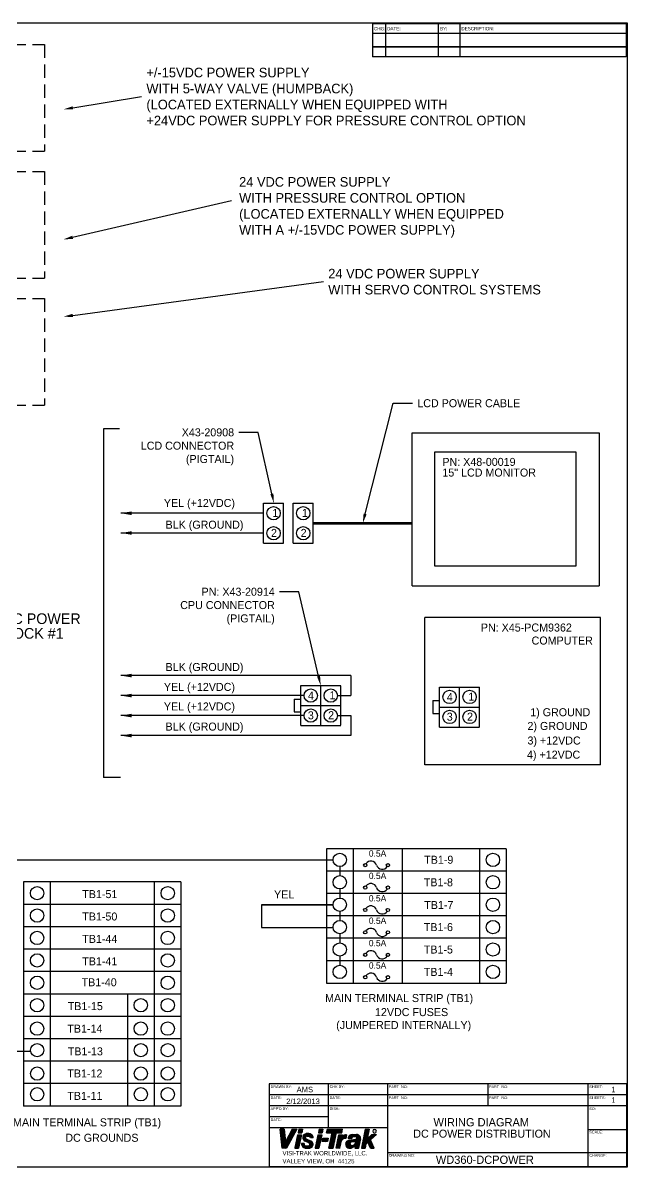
# Model space of a CAD drawing. Extents: x -174 to 331, y -238 to 77.
# Drawn here: x 7.97 to 19.29, y -237.71 to -216.26 of the extents above; entities that cross this region are included whole.
import ezdxf
from ezdxf import colors
from ezdxf.entities.mleader import LeaderData, LeaderLine
from ezdxf.enums import TextEntityAlignment as Align
from ezdxf.math import Vec2, Vec3

# ---------------------------------------------------------------- set-up
doc = ezdxf.new("R2010")
doc.units = 0
doc.header["$MEASUREMENT"] = 0
doc.linetypes.add('HIDDEN', pattern=[0.375, 0.25, -0.125])
doc.layers.get('0').update_dxf_attribs({"linetype": 'CONTINUOUS'})
doc.layers.add('1', color=3, linetype='CONTINUOUS')
doc.layers.add('TITLE', color=2, linetype='CONTINUOUS')

msp = doc.modelspace()

# ---------------------------------------------------------------- linework, layer by layer
at = {"color": 2}
for p, q in [((19.276, -216.277), (19.276, -216.709)), ((14.517, -216.709), (19.276, -216.709)), ((19.276, -216.709), (19.276, -216.895))]:
    msp.add_line(p, q, dxfattribs=at)
at = {"linetype": 'HIDDEN'}
for p, q in [((-2.726, -216.664), (8.374, -216.664)), ((8.374, -216.664), (8.374, -218.664)), ((-2.726, -218.664), (8.374, -218.664)), ((-2.726, -219.045), (8.374, -219.045)), ((8.374, -219.045), (8.374, -221.045)), ((-2.726, -221.045), (8.374, -221.045)), ((-2.726, -221.427), (8.374, -221.427)), ((8.374, -221.427), (8.374, -223.427)), ((-2.726, -223.427), (8.374, -223.427))]:
    msp.add_line(p, q, dxfattribs=at)
for p, q in [((8.9, -220.281), (11.878, -219.594)), ((9.479, -223.869), (9.479, -230.406)), ((9.776, -223.869), (9.479, -223.869)), ((15.264, -223.945), (18.77, -223.945)), ((15.264, -226.815), (15.264, -223.945)), ((18.77, -223.945), (18.77, -226.815)), ((15.689, -224.3), (18.329, -224.3)), ((15.689, -226.447), (15.689, -224.3)), ((18.329, -224.3), (18.329, -226.447)), ((12.479, -226.016), (12.479, -225.266)), ((12.479, -225.266), (12.854, -225.266)), ((12.854, -226.016), (12.854, -225.266)), ((13.034, -226.016), (13.034, -225.266)), ((13.034, -225.266), (13.409, -225.266)), ((13.409, -226.016), (13.409, -225.266)), ((12.479, -225.453), (9.803, -225.453)), ((12.479, -225.824), (9.803, -225.824)), ((12.479, -226.016), (12.854, -226.016)), ((13.034, -226.016), (13.409, -226.016)), ((18.329, -226.447), (15.689, -226.447)), ((15.264, -226.815), (18.77, -226.815)), ((14.112, -228.497), (9.803, -228.497)), ((14.112, -228.497), (14.112, -228.872)), ((13.174, -229.434), (13.174, -228.684)), ((13.174, -228.684), (13.924, -228.684)), ((13.549, -229.434), (13.549, -228.684)), ((13.924, -229.429), (13.924, -228.689)), ((15.777, -229.461), (15.777, -228.711)), ((15.777, -228.711), (16.527, -228.711)), ((16.152, -229.461), (16.152, -228.711)), ((16.527, -229.456), (16.527, -228.716)), ((13.237, -228.872), (9.803, -228.872)), ((13.049, -228.939), (13.049, -229.179)), ((13.049, -228.939), (13.174, -228.939)), ((13.174, -229.179), (13.174, -228.939)), ((13.174, -229.059), (13.924, -229.059)), ((13.862, -228.872), (14.112, -228.872)), ((15.652, -228.966), (15.652, -229.206)), ((15.652, -228.966), (15.777, -228.966)), ((15.777, -229.206), (15.777, -228.966)), ((13.237, -229.247), (9.803, -229.247)), ((13.049, -229.179), (13.174, -229.179)), ((13.862, -229.247), (14.112, -229.247)), ((14.112, -229.247), (14.112, -229.622)), ((15.652, -229.206), (15.777, -229.206)), ((15.777, -229.086), (16.527, -229.086)), ((13.174, -229.434), (13.924, -229.434)), ((15.777, -229.461), (16.527, -229.461)), ((14.112, -229.622), (9.803, -229.622)), ((9.796, -230.406), (9.479, -230.406)), ((13.656, -231.742), (13.656, -234.262)), ((14.156, -231.742), (14.156, -234.262)), ((16.527, -231.742), (16.527, -234.262)), ((17.027, -231.742), (17.027, -234.262)), ((7.245, -231.952), (13.781, -231.952)), ((13.906, -232.077), (13.906, -232.247)), ((7.979, -232.366), (7.979, -233.206)), ((10.43, -232.366), (10.43, -233.206)), ((10.93, -232.366), (10.93, -233.206)), ((13.906, -232.497), (13.906, -232.667)), ((12.439, -232.796), (12.439, -233.22)), ((12.439, -232.796), (13.787, -232.796)), ((13.787, -232.796), (12.439, -232.796)), ((12.439, -232.796), (12.439, -233.22)), ((13.906, -232.917), (13.906, -233.087)), ((7.979, -233.206), (7.979, -234.046)), ((10.43, -233.206), (10.43, -234.046)), ((10.93, -233.206), (10.93, -234.046)), ((12.439, -233.22), (13.78, -233.22)), ((12.439, -233.22), (13.78, -233.22)), ((13.906, -233.337), (13.906, -233.507)), ((7.979, -233.626), (7.979, -234.466)), ((10.43, -233.626), (10.43, -234.466)), ((10.93, -233.626), (10.93, -234.466)), ((13.906, -233.757), (13.906, -233.927)), ((13.656, -234.262), (17.027, -234.262)), ((7.979, -234.466), (7.979, -236.566)), ((9.93, -234.466), (9.93, -236.566)), ((10.43, -234.466), (10.43, -236.566)), ((10.93, -234.466), (10.93, -236.566)), ((7.674, -235.537), (8.11, -235.537)), ((7.674, -235.537), (8.112, -235.537))]:
    msp.add_line(p, q)
at = {"color": 7, "linetype": 'Continuous'}
for p, q in [((18.791, -227.411), (15.5, -227.411)), ((15.5, -230.168), (15.5, -227.411)), ((18.791, -230.168), (18.791, -227.411)), ((18.791, -230.168), (15.5, -230.168)), ((17.027, -231.742), (13.656, -231.742)), ((15.076, -231.742), (15.076, -232.162)), ((17.027, -232.162), (13.656, -232.162)), ((15.076, -232.162), (15.076, -232.582)), ((10.93, -232.366), (7.979, -232.366)), ((8.479, -232.366), (8.479, -233.206)), ((17.027, -232.582), (13.656, -232.582)), ((15.076, -232.582), (15.076, -233.002)), ((10.93, -232.786), (7.979, -232.786)), ((10.93, -232.786), (7.979, -232.786)), ((17.027, -233.002), (13.656, -233.002)), ((15.076, -233.002), (15.076, -233.422)), ((10.93, -233.206), (7.979, -233.206)), ((10.93, -233.206), (7.979, -233.206)), ((10.93, -233.206), (7.979, -233.206)), ((8.479, -233.206), (8.479, -234.046)), ((17.027, -233.422), (13.656, -233.422)), ((15.076, -233.422), (14.156, -233.422)), ((15.076, -233.422), (15.076, -233.842)), ((10.93, -233.626), (7.979, -233.626)), ((10.93, -233.626), (7.979, -233.626)), ((8.479, -233.626), (8.479, -234.466)), ((17.027, -233.842), (13.656, -233.842)), ((15.076, -233.842), (14.156, -233.842)), ((15.076, -233.842), (15.076, -234.262)), ((10.93, -234.046), (7.979, -234.046)), ((10.93, -234.046), (7.979, -234.046)), ((10.93, -234.466), (7.979, -234.466)), ((10.93, -234.466), (7.979, -234.466)), ((10.93, -234.466), (7.979, -234.466)), ((8.479, -234.466), (8.479, -236.566)), ((10.93, -234.886), (7.979, -234.886)), ((10.93, -235.306), (7.979, -235.306)), ((10.93, -235.726), (7.979, -235.726)), ((10.93, -236.146), (7.979, -236.146)), ((10.93, -236.566), (7.979, -236.566))]:
    msp.add_line(p, q, dxfattribs=at)
at = {"color": 3}
for p in [(19.278, -236.153), (12.583, -237.698)]:
    msp.add_line(p, (19.278, -237.698), dxfattribs=at)
for points in [[(8.902, -217.855), (10.192, -217.642)], [(8.903, -221.745), (13.6, -221.112)]]:
    msp.add_lwpolyline(points)
at = {"const_width": 0.05}
msp.add_lwpolyline([(13.409, -225.641), (15.264, -225.641)], dxfattribs=at)
for centre, radius in [((12.666, -225.453), 0.125), ((13.222, -225.453), 0.125), ((12.666, -225.828), 0.125), ((13.222, -225.828), 0.125), ((13.362, -228.872), 0.125), ((13.737, -228.872), 0.125), ((15.965, -228.898), 0.125), ((16.34, -228.898), 0.125), ((13.362, -229.247), 0.125), ((13.737, -229.247), 0.125), ((15.965, -229.273), 0.125), ((16.34, -229.273), 0.125), ((13.906, -231.952), 0.125), ((16.777, -231.952), 0.125), ((14.383, -232.051), 0.03), ((14.808, -232.051), 0.03), ((13.906, -232.372), 0.125), ((16.777, -232.372), 0.125), ((8.234, -232.576), 0.125), ((10.681, -232.576), 0.125), ((14.383, -232.471), 0.03), ((14.808, -232.471), 0.03), ((13.906, -232.792), 0.125), ((16.777, -232.792), 0.125), ((8.234, -232.996), 0.125), ((10.681, -232.996), 0.125), ((14.383, -232.891), 0.03), ((14.808, -232.891), 0.03), ((13.906, -233.212), 0.125), ((16.777, -233.212), 0.125), ((8.234, -233.416), 0.125), ((10.681, -233.416), 0.125), ((14.383, -233.311), 0.03), ((14.808, -233.311), 0.03), ((13.906, -233.632), 0.125), ((16.777, -233.632), 0.125), ((8.234, -233.836), 0.125), ((10.681, -233.836), 0.125), ((14.383, -233.731), 0.03), ((14.808, -233.731), 0.03), ((13.906, -234.052), 0.125), ((16.777, -234.052), 0.125), ((8.234, -234.256), 0.125), ((10.681, -234.256), 0.125), ((14.383, -234.151), 0.03), ((14.808, -234.151), 0.03), ((8.234, -234.676), 0.125), ((10.177, -234.676), 0.125), ((10.681, -234.676), 0.125), ((8.234, -235.115), 0.125), ((10.177, -235.115), 0.125), ((10.681, -235.115), 0.125), ((8.235, -235.519), 0.125), ((10.178, -235.519), 0.125), ((10.682, -235.519), 0.125), ((8.235, -235.958), 0.125), ((10.178, -235.958), 0.125), ((10.682, -235.958), 0.125), ((8.235, -236.346), 0.125), ((10.178, -236.346), 0.125), ((10.682, -236.346), 0.125)]:
    msp.add_circle(centre, radius)
at = {"color": 3}
for centre, start, end in [((14.489, -232.088), 19.051, 145.6245), ((14.702, -232.014), 199.051, 325.6245), ((14.489, -232.508), 19.051, 145.6245), ((14.702, -232.434), 199.051, 325.6245), ((14.489, -232.928), 19.051, 145.6245), ((14.702, -232.854), 199.051, 325.6245), ((14.489, -233.348), 19.051, 145.6245), ((14.702, -233.274), 199.051, 325.6245), ((14.489, -233.768), 19.051, 145.6245), ((14.702, -233.694), 199.051, 325.6245), ((14.489, -234.188), 19.051, 145.6245), ((14.702, -234.114), 199.051, 325.6245)]:
    msp.add_arc(centre, 0.113, start, end, dxfattribs=at)
for points in [[(8.907, -217.884), (8.724, -217.884), (8.897, -217.825)], [(8.907, -220.31), (8.724, -220.321), (8.893, -220.252)], [(8.907, -221.775), (8.724, -221.769), (8.899, -221.715)], [(10.003, -225.487), (10.003, -225.42), (9.803, -225.453)], [(10.003, -225.857), (10.003, -225.791), (9.803, -225.824)], [(10.003, -228.53), (10.003, -228.463), (9.803, -228.497)], [(10.003, -228.905), (10.003, -228.838), (9.803, -228.872)], [(10.003, -229.28), (10.003, -229.213), (9.803, -229.247)], [(10.003, -229.655), (10.003, -229.588), (9.803, -229.622)]]:
    msp.add_solid(points)
at = {"layer": 'TITLE', "color": 3}
for p, q in [((-13.72, -216.261), (19.291, -216.261)), ((19.291, -216.261), (19.291, -237.711)), ((19.278, -236.153), (12.583, -236.153)), ((12.583, -236.153), (12.583, -237.698)), ((13.691, -236.153), (13.691, -236.977)), ((14.798, -236.153), (14.798, -237.698)), ((16.678, -236.153), (16.678, -236.565)), ((18.557, -236.153), (18.557, -237.698)), ((19.278, -236.359), (12.583, -236.359)), ((19.278, -236.565), (12.583, -236.565)), ((13.691, -236.771), (12.583, -236.771)), ((14.798, -236.977), (12.583, -236.977)), ((12.827, -237.357), (12.787, -237)), ((12.867, -237), (12.787, -237)), ((12.788, -237.008), (12.796, -237)), ((12.789, -237.017), (12.805, -237)), ((12.79, -237.025), (12.814, -237)), ((12.791, -237.033), (12.824, -237)), ((12.792, -237.041), (12.833, -237)), ((12.793, -237.049), (12.842, -237)), ((12.794, -237.058), (12.851, -237)), ((12.795, -237.066), (12.86, -237)), ((12.795, -237.074), (12.867, -237.003)), ((12.796, -237.082), (12.867, -237.011)), ((12.797, -237.09), (12.868, -237.02)), ((12.867, -237), (12.886, -237.238)), ((13.015, -237), (12.886, -237.238)), ((13.1, -237), (12.906, -237.357)), ((12.908, -237.198), (13.092, -237.014)), ((12.919, -237.178), (13.097, -237)), ((12.93, -237.158), (13.088, -237)), ((12.941, -237.138), (13.078, -237)), ((12.951, -237.118), (13.069, -237)), ((12.962, -237.098), (13.06, -237)), ((12.973, -237.079), (13.051, -237)), ((12.984, -237.059), (13.042, -237)), ((12.994, -237.039), (13.033, -237)), ((13.005, -237.019), (13.024, -237)), ((13.015, -237), (13.1, -237)), ((13.141, -237), (13.125, -237.07)), ((13.127, -237.061), (13.188, -237)), ((13.127, -237.07), (13.197, -237)), ((13.13, -237.049), (13.179, -237)), ((13.132, -237.038), (13.169, -237)), ((13.135, -237.026), (13.16, -237)), ((13.136, -237.07), (13.205, -237.001)), ((13.137, -237.014), (13.151, -237)), ((13.14, -237.002), (13.142, -237)), ((13.141, -237), (13.205, -237)), ((13.146, -237.07), (13.203, -237.012)), ((13.205, -237), (13.195, -237.07)), ((13.521, -237), (13.506, -237.07)), ((13.507, -237.063), (13.57, -237)), ((13.51, -237.051), (13.561, -237)), ((13.51, -237.07), (13.579, -237)), ((13.513, -237.04), (13.552, -237)), ((13.515, -237.028), (13.543, -237)), ((13.518, -237.016), (13.534, -237)), ((13.519, -237.07), (13.588, -237)), ((13.52, -237.005), (13.525, -237)), ((13.521, -237), (13.591, -237)), ((13.528, -237.07), (13.589, -237.009)), ((13.591, -237), (13.575, -237.07)), ((13.66, -237.07), (13.675, -237)), ((13.661, -237.064), (13.725, -237)), ((13.663, -237.053), (13.716, -237)), ((13.665, -237.07), (13.734, -237)), ((13.666, -237.041), (13.707, -237)), ((13.668, -237.03), (13.697, -237)), ((13.671, -237.018), (13.688, -237)), ((13.673, -237.006), (13.679, -237)), ((13.674, -237.07), (13.743, -237)), ((13.675, -237), (13.957, -237)), ((13.683, -237.07), (13.752, -237)), ((13.692, -237.07), (13.761, -237)), ((13.701, -237.07), (13.77, -237)), ((13.71, -237.07), (13.779, -237)), ((13.719, -237.07), (13.789, -237)), ((13.728, -237.07), (13.798, -237)), ((13.737, -237.07), (13.807, -237)), ((13.745, -237.163), (13.907, -237)), ((13.746, -237.07), (13.816, -237)), ((13.747, -237.151), (13.898, -237)), ((13.749, -237.14), (13.889, -237)), ((13.752, -237.128), (13.88, -237)), ((13.754, -237.117), (13.87, -237)), ((13.756, -237.07), (13.825, -237)), ((13.756, -237.105), (13.861, -237)), ((13.759, -237.094), (13.852, -237)), ((13.761, -237.082), (13.843, -237)), ((13.764, -237.071), (13.834, -237)), ((13.847, -237.07), (13.916, -237)), ((13.856, -237.07), (13.925, -237)), ((13.865, -237.07), (13.934, -237)), ((13.874, -237.07), (13.943, -237)), ((13.883, -237.07), (13.952, -237)), ((13.892, -237.07), (13.956, -237.006)), ((13.901, -237.07), (13.953, -237.018)), ((13.942, -237.07), (13.957, -237)), ((14.385, -237), (14.311, -237.357)), ((14.365, -237.098), (14.453, -237.01)), ((14.367, -237.086), (14.453, -237)), ((14.37, -237.075), (14.444, -237)), ((14.372, -237.063), (14.435, -237)), ((14.374, -237.052), (14.426, -237)), ((14.377, -237.04), (14.417, -237)), ((14.379, -237.029), (14.408, -237)), ((14.382, -237.017), (14.399, -237)), ((14.384, -237.006), (14.389, -237)), ((14.385, -237), (14.455, -237)), ((14.455, -237), (14.417, -237.179)), ((18.557, -237.003), (19.278, -237.003)), ((12.798, -237.099), (12.869, -237.028)), ((12.799, -237.107), (12.87, -237.036)), ((12.8, -237.115), (12.87, -237.045)), ((12.801, -237.123), (12.871, -237.053)), ((12.802, -237.131), (12.872, -237.062)), ((12.803, -237.14), (12.872, -237.07)), ((12.804, -237.148), (12.873, -237.078)), ((12.805, -237.156), (12.874, -237.087)), ((12.805, -237.164), (12.874, -237.095)), ((12.806, -237.172), (12.875, -237.104)), ((12.807, -237.181), (12.876, -237.112)), ((12.808, -237.189), (12.877, -237.12)), ((12.809, -237.197), (12.877, -237.129)), ((12.81, -237.205), (12.878, -237.137)), ((12.811, -237.213), (12.879, -237.146)), ((12.812, -237.222), (12.879, -237.154)), ((12.813, -237.23), (12.88, -237.162)), ((12.814, -237.238), (12.881, -237.171)), ((12.815, -237.246), (12.881, -237.179)), ((12.815, -237.254), (12.882, -237.188)), ((12.816, -237.262), (12.883, -237.196)), ((12.817, -237.271), (12.884, -237.204)), ((12.818, -237.279), (12.884, -237.213)), ((12.819, -237.287), (12.885, -237.221)), ((12.82, -237.295), (12.886, -237.23)), ((12.822, -237.312), (13.06, -237.074)), ((12.823, -237.32), (13.049, -237.093)), ((12.824, -237.328), (13.038, -237.113)), ((12.825, -237.336), (13.028, -237.133)), ((12.825, -237.344), (13.017, -237.153)), ((12.826, -237.353), (13.006, -237.173)), ((12.831, -237.357), (12.995, -237.193)), ((12.84, -237.357), (12.985, -237.213)), ((12.849, -237.357), (12.974, -237.232)), ((12.887, -237.238), (13.071, -237.054)), ((12.898, -237.218), (13.081, -237.034)), ((13.117, -237.105), (13.061, -237.357)), ((13.07, -237.319), (13.159, -237.229)), ((13.072, -237.307), (13.162, -237.218)), ((13.075, -237.295), (13.164, -237.206)), ((13.078, -237.283), (13.167, -237.194)), ((13.08, -237.272), (13.169, -237.182)), ((13.083, -237.26), (13.172, -237.171)), ((13.085, -237.248), (13.175, -237.159)), ((13.088, -237.237), (13.177, -237.147)), ((13.091, -237.225), (13.18, -237.136)), ((13.093, -237.213), (13.183, -237.124)), ((13.096, -237.201), (13.185, -237.112)), ((13.098, -237.19), (13.184, -237.105)), ((13.101, -237.178), (13.175, -237.105)), ((13.104, -237.166), (13.166, -237.105)), ((13.106, -237.155), (13.156, -237.105)), ((13.109, -237.143), (13.147, -237.105)), ((13.111, -237.131), (13.138, -237.105)), ((13.114, -237.12), (13.129, -237.105)), ((13.116, -237.105), (13.188, -237.105)), ((13.117, -237.105), (13.187, -237.105)), ((13.117, -237.108), (13.12, -237.105)), ((13.125, -237.07), (13.195, -237.07)), ((13.187, -237.105), (13.131, -237.357)), ((13.155, -237.07), (13.202, -237.023)), ((13.164, -237.07), (13.2, -237.034)), ((13.173, -237.07), (13.198, -237.044)), ((13.182, -237.07), (13.197, -237.055)), ((13.191, -237.07), (13.195, -237.066)), ((13.215, -237.155), (13.288, -237.082)), ((13.216, -237.164), (13.299, -237.081)), ((13.217, -237.172), (13.308, -237.08)), ((13.217, -237.144), (13.276, -237.085)), ((13.218, -237.179), (13.317, -237.08)), ((13.221, -237.131), (13.261, -237.091)), ((13.221, -237.186), (13.258, -237.149)), ((13.224, -237.192), (13.257, -237.158)), ((13.227, -237.198), (13.259, -237.166)), ((13.231, -237.203), (13.263, -237.171)), ((13.235, -237.208), (13.267, -237.176)), ((13.24, -237.212), (13.273, -237.18)), ((13.245, -237.216), (13.279, -237.182)), ((13.251, -237.22), (13.286, -237.185)), ((13.257, -237.223), (13.292, -237.188)), ((13.326, -237.254), (13.258, -237.223)), ((13.263, -237.226), (13.298, -237.19)), ((13.269, -237.229), (13.304, -237.193)), ((13.275, -237.231), (13.311, -237.196)), ((13.278, -237.129), (13.325, -237.081)), ((13.278, -237.182), (13.369, -237.223)), ((13.282, -237.234), (13.317, -237.199)), ((13.287, -237.128), (13.333, -237.083)), ((13.288, -237.237), (13.323, -237.202)), ((13.289, -237.129), (13.324, -237.129)), ((13.294, -237.24), (13.329, -237.205)), ((13.296, -237.129), (13.34, -237.085)), ((13.301, -237.243), (13.336, -237.207)), ((13.305, -237.129), (13.347, -237.087)), ((13.307, -237.245), (13.342, -237.21)), ((13.313, -237.248), (13.348, -237.213)), ((13.314, -237.129), (13.354, -237.089)), ((13.319, -237.251), (13.354, -237.216)), ((13.324, -237.129), (13.36, -237.092)), ((13.326, -237.254), (13.361, -237.219)), ((13.332, -237.13), (13.366, -237.095)), ((13.332, -237.257), (13.367, -237.222)), ((13.337, -237.261), (13.373, -237.225)), ((13.338, -237.132), (13.371, -237.099)), ((13.341, -237.266), (13.378, -237.228)), ((13.343, -237.273), (13.383, -237.233)), ((13.344, -237.135), (13.377, -237.103)), ((13.349, -237.139), (13.382, -237.107)), ((13.353, -237.144), (13.386, -237.111)), ((13.356, -237.15), (13.391, -237.116)), ((13.358, -237.157), (13.395, -237.121)), ((13.359, -237.159), (13.41, -237.159)), ((13.366, -237.159), (13.399, -237.126)), ((13.375, -237.159), (13.403, -237.131)), ((13.384, -237.159), (13.405, -237.138)), ((13.393, -237.159), (13.408, -237.145)), ((13.402, -237.159), (13.409, -237.152)), ((13.498, -237.105), (13.442, -237.357)), ((13.497, -237.105), (13.442, -237.357)), ((13.45, -237.321), (13.539, -237.231)), ((13.453, -237.309), (13.542, -237.22)), ((13.455, -237.297), (13.545, -237.208)), ((13.458, -237.285), (13.547, -237.196)), ((13.461, -237.274), (13.55, -237.185)), ((13.463, -237.262), (13.552, -237.173)), ((13.466, -237.25), (13.555, -237.161)), ((13.468, -237.239), (13.558, -237.149)), ((13.471, -237.227), (13.56, -237.138)), ((13.474, -237.215), (13.563, -237.126)), ((13.476, -237.204), (13.565, -237.114)), ((13.479, -237.192), (13.566, -237.105)), ((13.481, -237.18), (13.557, -237.105)), ((13.484, -237.168), (13.548, -237.105)), ((13.487, -237.157), (13.539, -237.105)), ((13.489, -237.145), (13.53, -237.105)), ((13.492, -237.133), (13.521, -237.105)), ((13.494, -237.122), (13.511, -237.105)), ((13.497, -237.105), (13.568, -237.105)), ((13.497, -237.11), (13.502, -237.105)), ((13.498, -237.105), (13.568, -237.105)), ((13.506, -237.07), (13.575, -237.07)), ((13.568, -237.105), (13.511, -237.357)), ((13.537, -237.07), (13.586, -237.021)), ((13.546, -237.07), (13.584, -237.032)), ((13.555, -237.07), (13.581, -237.044)), ((13.564, -237.07), (13.578, -237.056)), ((13.573, -237.07), (13.576, -237.067)), ((13.576, -237.233), (13.591, -237.169)), ((13.576, -237.231), (13.638, -237.169)), ((13.675, -237.233), (13.576, -237.233)), ((13.579, -237.219), (13.629, -237.169)), ((13.582, -237.207), (13.62, -237.169)), ((13.583, -237.233), (13.647, -237.169)), ((13.585, -237.195), (13.611, -237.169)), ((13.587, -237.183), (13.602, -237.169)), ((13.59, -237.172), (13.593, -237.169)), ((13.591, -237.169), (13.69, -237.169)), ((13.592, -237.233), (13.656, -237.169)), ((13.601, -237.233), (13.666, -237.169)), ((13.61, -237.233), (13.675, -237.169)), ((13.619, -237.233), (13.684, -237.169)), ((13.628, -237.233), (13.689, -237.173)), ((13.638, -237.233), (13.686, -237.185)), ((13.647, -237.233), (13.684, -237.196)), ((13.656, -237.233), (13.681, -237.208)), ((13.66, -237.07), (13.764, -237.07)), ((13.665, -237.233), (13.678, -237.22)), ((13.674, -237.233), (13.675, -237.232)), ((13.69, -237.169), (13.675, -237.233)), ((13.704, -237.357), (13.764, -237.07)), ((13.711, -237.323), (13.811, -237.223)), ((13.714, -237.312), (13.814, -237.212)), ((13.716, -237.301), (13.816, -237.201)), ((13.718, -237.289), (13.818, -237.189)), ((13.721, -237.278), (13.821, -237.178)), ((13.723, -237.266), (13.823, -237.166)), ((13.726, -237.255), (13.826, -237.155)), ((13.728, -237.243), (13.828, -237.143)), ((13.73, -237.232), (13.83, -237.132)), ((13.733, -237.22), (13.833, -237.12)), ((13.735, -237.209), (13.835, -237.109)), ((13.737, -237.197), (13.837, -237.097)), ((13.74, -237.186), (13.84, -237.086)), ((13.742, -237.174), (13.842, -237.074)), ((13.784, -237.357), (13.843, -237.07)), ((13.838, -237.357), (13.891, -237.105)), ((13.843, -237.07), (13.942, -237.07)), ((13.847, -237.315), (13.935, -237.227)), ((13.849, -237.304), (13.942, -237.212)), ((13.852, -237.292), (14.033, -237.111)), ((13.854, -237.281), (14.03, -237.105)), ((13.857, -237.269), (14.021, -237.105)), ((13.859, -237.258), (14.01, -237.107)), ((13.861, -237.246), (13.998, -237.11)), ((13.864, -237.235), (13.983, -237.116)), ((13.866, -237.223), (13.961, -237.128)), ((13.868, -237.212), (13.956, -237.124)), ((13.871, -237.2), (13.958, -237.113)), ((13.873, -237.189), (13.958, -237.105)), ((13.876, -237.177), (13.948, -237.105)), ((13.878, -237.166), (13.939, -237.105)), ((13.88, -237.154), (13.93, -237.105)), ((13.883, -237.143), (13.921, -237.105)), ((13.885, -237.131), (13.912, -237.105)), ((13.887, -237.12), (13.903, -237.105)), ((13.89, -237.109), (13.894, -237.105)), ((13.891, -237.105), (13.96, -237.105)), ((13.908, -237.357), (13.933, -237.234)), ((13.91, -237.07), (13.951, -237.029)), ((13.919, -237.07), (13.948, -237.041)), ((13.929, -237.07), (13.946, -237.052)), ((13.938, -237.07), (13.943, -237.064)), ((13.954, -237.134), (13.96, -237.105)), ((13.969, -237.184), (14.031, -237.123)), ((13.985, -237.177), (14.028, -237.134)), ((13.997, -237.175), (14.026, -237.145)), ((14.007, -237.174), (14.024, -237.157)), ((14.015, -237.174), (14.021, -237.168)), ((14.016, -237.291), (14.1, -237.208)), ((14.016, -237.283), (14.089, -237.21)), ((14.017, -237.273), (14.078, -237.211)), ((14.018, -237.299), (14.111, -237.206)), ((14.019, -237.307), (14.122, -237.204)), ((14.034, -237.105), (14.02, -237.175)), ((14.02, -237.26), (14.066, -237.214)), ((14.022, -237.313), (14.134, -237.202)), ((14.025, -237.319), (14.145, -237.2)), ((14.03, -237.241), (14.047, -237.224)), ((14.066, -237.156), (14.061, -237.175)), ((14.061, -237.175), (14.131, -237.175)), ((14.062, -237.173), (14.135, -237.1)), ((14.064, -237.162), (14.125, -237.101)), ((14.067, -237.149), (14.113, -237.104)), ((14.069, -237.175), (14.145, -237.1)), ((14.077, -237.13), (14.094, -237.114)), ((14.078, -237.175), (14.154, -237.1)), ((14.085, -237.211), (14.208, -237.188)), ((14.087, -237.175), (14.163, -237.1)), ((14.096, -237.175), (14.172, -237.1)), ((14.105, -237.175), (14.181, -237.1)), ((14.115, -237.175), (14.19, -237.1)), ((14.117, -237.237), (14.156, -237.198)), ((14.118, -237.354), (14.295, -237.176)), ((14.124, -237.175), (14.132, -237.167)), ((14.129, -237.234), (14.167, -237.196)), ((14.132, -237.233), (14.221, -237.233)), ((14.136, -237.344), (14.294, -237.187)), ((14.138, -237.1), (14.221, -237.1)), ((14.138, -237.233), (14.178, -237.193)), ((14.147, -237.233), (14.189, -237.191)), ((14.155, -237.335), (14.292, -237.198)), ((14.156, -237.233), (14.2, -237.189)), ((14.159, -237.14), (14.199, -237.1)), ((14.166, -237.233), (14.212, -237.187)), ((14.168, -237.139), (14.204, -237.139)), ((14.169, -237.139), (14.208, -237.1)), ((14.174, -237.325), (14.289, -237.21)), ((14.175, -237.233), (14.28, -237.128)), ((14.178, -237.139), (14.217, -237.1)), ((14.184, -237.233), (14.284, -237.134)), ((14.187, -237.139), (14.226, -237.1)), ((14.193, -237.233), (14.287, -237.139)), ((14.193, -237.315), (14.287, -237.221)), ((14.196, -237.139), (14.234, -237.101)), ((14.197, -237.32), (14.285, -237.233)), ((14.202, -237.233), (14.29, -237.146)), ((14.206, -237.139), (14.242, -237.103)), ((14.211, -237.233), (14.292, -237.152)), ((14.212, -237.25), (14.295, -237.168)), ((14.213, -237.14), (14.249, -237.105)), ((14.219, -237.144), (14.255, -237.108)), ((14.22, -237.233), (14.294, -237.16)), ((14.224, -237.148), (14.261, -237.111)), ((14.227, -237.154), (14.266, -237.115)), ((14.228, -237.171), (14.276, -237.123)), ((14.229, -237.161), (14.271, -237.119)), ((14.295, -237.183), (14.259, -237.357)), ((14.312, -237.351), (14.563, -237.1)), ((14.315, -237.339), (14.554, -237.1)), ((14.315, -237.357), (14.572, -237.1)), ((14.317, -237.328), (14.545, -237.1)), ((14.319, -237.316), (14.536, -237.1)), ((14.322, -237.305), (14.527, -237.1)), ((14.324, -237.293), (14.518, -237.1)), ((14.327, -237.282), (14.509, -237.1)), ((14.329, -237.27), (14.447, -237.152)), ((14.331, -237.259), (14.419, -237.171)), ((14.334, -237.247), (14.421, -237.16)), ((14.336, -237.236), (14.424, -237.148)), ((14.339, -237.224), (14.426, -237.137)), ((14.341, -237.213), (14.429, -237.125)), ((14.343, -237.201), (14.431, -237.114)), ((14.346, -237.19), (14.433, -237.102)), ((14.348, -237.178), (14.436, -237.091)), ((14.351, -237.167), (14.438, -237.079)), ((14.353, -237.155), (14.441, -237.068)), ((14.355, -237.144), (14.443, -237.056)), ((14.358, -237.132), (14.445, -237.045)), ((14.36, -237.121), (14.448, -237.033)), ((14.363, -237.109), (14.45, -237.022)), ((14.417, -237.179), (14.505, -237.1)), ((14.433, -237.248), (14.582, -237.1)), ((14.436, -237.255), (14.484, -237.206)), ((14.438, -237.261), (14.487, -237.212)), ((14.441, -237.267), (14.49, -237.219)), ((14.444, -237.274), (14.493, -237.225)), ((14.447, -237.28), (14.495, -237.231)), ((14.482, -237.201), (14.595, -237.1)), ((14.549, -237.357), (14.482, -237.201)), ((14.505, -237.1), (14.595, -237.1)), ((14.551, -237.14), (14.591, -237.1)), ((12.821, -237.303), (12.886, -237.238)), ((12.906, -237.357), (12.827, -237.357)), ((12.858, -237.357), (12.963, -237.252)), ((12.867, -237.357), (12.952, -237.272)), ((12.876, -237.357), (12.942, -237.292)), ((12.885, -237.357), (12.931, -237.312)), ((12.895, -237.357), (12.92, -237.332)), ((12.904, -237.357), (12.909, -237.352)), ((13.061, -237.357), (13.131, -237.357)), ((13.061, -237.357), (13.131, -237.357)), ((13.062, -237.354), (13.151, -237.264)), ((13.065, -237.342), (13.154, -237.253)), ((13.067, -237.33), (13.156, -237.241)), ((13.067, -237.357), (13.149, -237.276)), ((13.077, -237.357), (13.146, -237.288)), ((13.086, -237.357), (13.143, -237.3)), ((13.095, -237.357), (13.141, -237.311)), ((13.104, -237.357), (13.138, -237.323)), ((13.113, -237.357), (13.136, -237.335)), ((13.122, -237.357), (13.133, -237.346)), ((13.239, -237.271), (13.187, -237.271)), ((13.187, -237.274), (13.191, -237.271)), ((13.188, -237.282), (13.2, -237.271)), ((13.19, -237.29), (13.209, -237.271)), ((13.192, -237.297), (13.218, -237.271)), ((13.195, -237.303), (13.227, -237.271)), ((13.199, -237.308), (13.236, -237.271)), ((13.202, -237.313), (13.239, -237.276)), ((13.207, -237.318), (13.24, -237.285)), ((13.211, -237.323), (13.241, -237.293)), ((13.215, -237.328), (13.244, -237.299)), ((13.22, -237.332), (13.249, -237.304)), ((13.225, -237.336), (13.254, -237.308)), ((13.231, -237.34), (13.259, -237.311)), ((13.237, -237.343), (13.267, -237.313)), ((13.239, -237.271), (13.239, -237.279)), ((13.243, -237.346), (13.275, -237.313)), ((13.249, -237.349), (13.285, -237.313)), ((13.255, -237.351), (13.294, -237.313)), ((13.262, -237.353), (13.303, -237.313)), ((13.27, -237.313), (13.312, -237.313)), ((13.27, -237.355), (13.312, -237.313)), ((13.278, -237.356), (13.322, -237.313)), ((13.286, -237.357), (13.396, -237.248)), ((13.291, -237.357), (13.321, -237.357)), ((13.295, -237.357), (13.399, -237.253)), ((13.304, -237.357), (13.402, -237.26)), ((13.313, -237.357), (13.404, -237.267)), ((13.323, -237.357), (13.405, -237.275)), ((13.333, -237.356), (13.406, -237.283)), ((13.344, -237.29), (13.392, -237.242)), ((13.344, -237.354), (13.405, -237.293)), ((13.345, -237.28), (13.388, -237.237)), ((13.358, -237.349), (13.402, -237.305)), ((13.377, -237.339), (13.393, -237.323)), ((13.442, -237.356), (13.532, -237.266)), ((13.442, -237.357), (13.511, -237.357)), ((13.442, -237.357), (13.511, -237.357)), ((13.445, -237.344), (13.534, -237.255)), ((13.448, -237.332), (13.537, -237.243)), ((13.45, -237.357), (13.529, -237.278)), ((13.459, -237.357), (13.526, -237.29)), ((13.468, -237.357), (13.524, -237.302)), ((13.477, -237.357), (13.521, -237.313)), ((13.486, -237.357), (13.519, -237.325)), ((13.495, -237.357), (13.516, -237.337)), ((13.504, -237.357), (13.513, -237.348)), ((13.704, -237.357), (13.784, -237.357)), ((13.705, -237.357), (13.804, -237.258)), ((13.707, -237.346), (13.807, -237.246)), ((13.709, -237.335), (13.809, -237.235)), ((13.714, -237.357), (13.802, -237.269)), ((13.723, -237.357), (13.799, -237.281)), ((13.732, -237.357), (13.797, -237.292)), ((13.741, -237.357), (13.795, -237.304)), ((13.75, -237.357), (13.792, -237.315)), ((13.759, -237.357), (13.79, -237.327)), ((13.768, -237.357), (13.788, -237.338)), ((13.778, -237.357), (13.785, -237.35)), ((13.908, -237.357), (13.838, -237.357)), ((13.84, -237.35), (13.927, -237.262)), ((13.841, -237.357), (13.925, -237.274)), ((13.842, -237.338), (13.93, -237.251)), ((13.845, -237.327), (13.932, -237.239)), ((13.85, -237.357), (13.923, -237.285)), ((13.86, -237.357), (13.92, -237.297)), ((13.869, -237.357), (13.918, -237.308)), ((13.878, -237.357), (13.916, -237.319)), ((13.887, -237.357), (13.913, -237.331)), ((13.896, -237.357), (13.911, -237.342)), ((13.905, -237.357), (13.908, -237.354)), ((14.028, -237.325), (14.098, -237.255)), ((14.032, -237.331), (14.095, -237.267)), ((14.036, -237.335), (14.095, -237.276)), ((14.041, -237.34), (14.097, -237.283)), ((14.046, -237.344), (14.1, -237.29)), ((14.051, -237.348), (14.104, -237.295)), ((14.057, -237.351), (14.109, -237.299)), ((14.063, -237.354), (14.114, -237.303)), ((14.07, -237.356), (14.12, -237.306)), ((14.077, -237.358), (14.128, -237.307)), ((14.086, -237.359), (14.137, -237.307)), ((14.095, -237.359), (14.15, -237.304)), ((14.105, -237.358), (14.167, -237.295)), ((14.12, -237.353), (14.198, -237.312)), ((14.199, -237.312), (14.189, -237.357)), ((14.189, -237.357), (14.259, -237.357)), ((14.19, -237.355), (14.277, -237.267)), ((14.192, -237.343), (14.28, -237.256)), ((14.194, -237.332), (14.282, -237.244)), ((14.196, -237.357), (14.275, -237.279)), ((14.205, -237.357), (14.273, -237.29)), ((14.215, -237.357), (14.27, -237.302)), ((14.224, -237.357), (14.268, -237.313)), ((14.233, -237.357), (14.265, -237.325)), ((14.242, -237.357), (14.263, -237.336)), ((14.251, -237.357), (14.261, -237.348)), ((14.311, -237.357), (14.38, -237.357)), ((14.324, -237.357), (14.395, -237.286)), ((14.333, -237.357), (14.393, -237.298)), ((14.342, -237.357), (14.39, -237.309)), ((14.351, -237.357), (14.388, -237.321)), ((14.36, -237.357), (14.385, -237.332)), ((14.369, -237.357), (14.383, -237.344)), ((14.378, -237.357), (14.381, -237.355)), ((14.397, -237.278), (14.38, -237.357)), ((14.397, -237.278), (14.432, -237.246)), ((14.479, -237.357), (14.432, -237.246)), ((14.449, -237.286), (14.498, -237.238)), ((14.452, -237.293), (14.501, -237.244)), ((14.455, -237.299), (14.503, -237.251)), ((14.457, -237.306), (14.506, -237.257)), ((14.46, -237.312), (14.509, -237.263)), ((14.463, -237.318), (14.512, -237.27)), ((14.466, -237.325), (14.514, -237.276)), ((14.468, -237.331), (14.517, -237.283)), ((14.471, -237.338), (14.52, -237.289)), ((14.474, -237.344), (14.522, -237.295)), ((14.476, -237.35), (14.525, -237.302)), ((14.479, -237.357), (14.528, -237.308)), ((14.479, -237.357), (14.549, -237.357)), ((14.488, -237.357), (14.531, -237.314)), ((14.497, -237.357), (14.533, -237.321)), ((14.506, -237.357), (14.536, -237.327)), ((14.515, -237.357), (14.539, -237.334)), ((14.524, -237.357), (14.541, -237.34)), ((14.533, -237.357), (14.544, -237.346)), ((14.542, -237.357), (14.547, -237.353)), ((19.278, -237.441), (14.798, -237.441)), ((19.291, -237.711), (-13.72, -237.711))]:
    msp.add_line(p, q, dxfattribs=at)
at = {"layer": 'TITLE'}
for p, q in [((19.276, -216.277), (14.517, -216.277)), ((14.517, -216.277), (14.517, -216.709)), ((14.764, -216.277), (14.764, -216.709)), ((15.753, -216.277), (15.753, -216.709)), ((16.155, -216.277), (16.155, -216.709)), ((19.276, -216.462), (14.517, -216.462)), ((19.276, -216.709), (14.517, -216.709)), ((14.517, -216.709), (14.517, -216.895)), ((14.764, -216.709), (14.764, -216.895)), ((15.753, -216.709), (15.753, -216.895)), ((16.155, -216.709), (16.155, -216.895)), ((19.276, -216.895), (14.517, -216.895))]:
    msp.add_line(p, q, dxfattribs=at)
at = {"layer": 'TITLE', "color": 3}
for centre, radius, start, end in [((14.559, -237.038), 0.0341, 0, 180), ((13.286, -237.158), 0.0711, 127.9497, 246.1788), ((13.309, -237.192), 0.112, 34.7936, 126.6918), ((13.284, -237.155), 0.027, 79.3529, 257.5453), ((13.324, -237.164), 0.0354, 8.1095, 89.1895), ((13.337, -237.283), 0.0685, 299.1616, 61.9256), ((13.333, -237.165), 0.0776, 4.1049, 28.0953), ((14.006, -237.248), 0.0744, 79.3398, 169.0282), ((14.034, -237.228), 0.124, 90, 130.5358), ((14.091, -237.285), 0.0744, 94.4163, 292.9493), ((14.138, -237.174), 0.0744, 90, 165.806), ((14.132, -237.271), 0.0372, 89.7586, 289.2759), ((14.168, -237.176), 0.0372, 90, 178.854), ((14.105, -237.188), 0.124, 288.4864, 338.5893), ((14.204, -237.164), 0.0248, 278.6497, 90), ((14.221, -237.174), 0.0744, 352.9184, 90), ((14.559, -237.038), 0.0341, 180, 0), ((13.254, -237.271), 0.0669, 179.2838, 203.5684), ((13.291, -237.246), 0.112, 208.0607, 269.7456), ((13.271, -237.281), 0.0318, 175.797, 268.4851), ((13.314, -237.283), 0.0309, 265.3511, 66.928), ((13.316, -237.246), 0.112, 272.2888, 299.4317)]:
    msp.add_arc(centre, radius, start, end, dxfattribs=at)

# ---------------------------------------------------------------- texts
at = {"color": 3}
for s, height, p in [('+/-15VDC POWER SUPPLY', 0.18, (10.282, -217.282)), ('WITH 5-WAY VALVE (HUMPBACK)', 0.18, (10.282, -217.582)), ('(LOCATED EXTERNALLY WHEN EQUIPPED WITH', 0.18, (10.282, -217.882)), ('+24VDC POWER SUPPLY FOR PRESSURE CONTROL OPTION', 0.18, (10.282, -218.182)), ('24 VDC POWER SUPPLY', 0.18, (12.02, -219.332, 0)), ('WITH PRESSURE CONTROL OPTION', 0.18, (12.02, -219.632, 0)), ('(LOCATED EXTERNALLY WHEN EQUIPPED', 0.18, (12.02, -219.932, 0)), ('WITH A +/-15VDC POWER SUPPLY)', 0.18, (12.02, -220.232, 0)), ('24 VDC POWER SUPPLY', 0.18, (13.69, -221.052)), ('WITH SERVO CONTROL SYSTEMS', 0.18, (13.69, -221.352)), ('0.5A', 0.1188, (14.451, -231.891)), ('0.5A', 0.1188, (14.451, -232.311)), ('0.5A', 0.1188, (14.451, -232.731)), ('0.5A', 0.1188, (14.451, -233.151)), ('0.5A', 0.1188, (14.451, -233.571)), ('0.5A', 0.1188, (14.451, -233.991))]:
    msp.add_text(s, height=height, dxfattribs=at).set_placement(p)
at = {"color": 3, "linetype": 'Continuous'}
for s, p in [('PN: X45-PCM9362', (16.55, -227.671)), ('COMPUTER', (17.501, -227.915))]:
    msp.add_text(s, height=0.15, dxfattribs=at).set_placement(p)
at = {"layer": '1'}
for s, p in [('PN: X48-00019', (15.829, -224.491)), ('15" LCD MONITOR', (15.829, -224.691)), ('TB1-8', (15.481, -232.372)), ('TB1-7', (15.489, -232.798)), ('TB1-6', (15.481, -233.212)), ('TB1-5', (15.481, -233.632)), ('TB1-4', (15.481, -234.052)), ('TB1-14', (8.801, -235.115)), ('TB1-13', (8.809, -235.541)), ('TB1-12', (8.801, -235.955)), ('TB1-11', (8.801, -236.375))]:
    msp.add_text(s, height=0.15, dxfattribs=at).set_placement(p, align=Align.MIDDLE_LEFT)
for s, height, p in [('YEL (+12VDC)', 0.15, (11.276, -225.28)), ('TO DC POWER', 0.2, (8.092, -227.43)), ('BLOCK #1', 0.2, (8.092, -227.705)), ('YEL (+12VDC)', 0.15, (11.276, -228.728)), ('YEL (+12VDC)', 0.15, (11.276, -229.094))]:
    msp.add_text(s, height=height, dxfattribs=at).set_placement(p, align=Align.MIDDLE)
for s, p in [('1', (12.643, -225.522)), ('1', (13.198, -225.522)), ('2', (12.617, -225.897)), ('2', (13.173, -225.897)), ('4', (13.31, -228.946)), ('1', (13.714, -228.94)), ('4', (15.913, -228.973)), ('1', (16.316, -228.967)), ('3', (13.308, -229.317)), ('2', (13.688, -229.315)), ('3', (15.911, -229.343)), ('2', (16.291, -229.342)), ('1) GROUND', (17.475, -229.259)), ('2) GROUND', (17.424, -229.516)), ('3) +12VDC', (17.424, -229.789)), ('4) +12VDC', (17.415, -230.054)), ('TB1-9', (15.488, -232.024)), ('TB1-51', (9.08, -232.668)), ('TB1-50', (9.08, -233.088)), ('TB1-44', (9.08, -233.508)), ('TB1-41', (9.08, -233.928)), ('TB1-40', (9.068, -234.321)), ('TB1-15', (8.808, -234.768)), ('MAIN TERMINAL STRIP (TB1)', (13.631, -234.617)), ('12VDC FUSES', (14.566, -234.88)), ('(JUMPERED INTERNALLY)', (13.839, -235.123)), ('MAIN TERMINAL STRIP (TB1)', (7.783, -236.946)), ('DC GROUNDS', (8.763, -237.236))]:
    msp.add_text(s, height=0.15, dxfattribs=at).set_placement(p)
for s, p in [('BLK (GROUND)', (12.101, -225.743)), ('BLK (GROUND)', (12.101, -228.411)), ('BLK (GROUND)', (12.101, -229.528)), ('YEL', (13.053, -232.674))]:
    msp.add_text(s, height=0.15, dxfattribs=at).set_placement(p, align=Align.RIGHT)
at = {"layer": '1', "color": 3}
for s, height, p in [('AMS', 0.103, (13.098, -236.308)), ('1', 0.103, (18.995, -236.308)), ('1', 0.103, (18.995, -236.505)), ('VISI-TRAK WORLDWIDE, LLC.', 0.08134, (12.833, -237.491)), ('VALLEY VIEW, OH  44125', 0.08134, (12.833, -237.64)), ('WD360-DCPOWER', 0.1545, (15.707, -237.65))]:
    msp.add_text(s, height=height, dxfattribs=at).set_placement(p)
at = {"layer": '1', "color": 3, "width": 0.9}
msp.add_text('2/12/2013', height=0.103, dxfattribs=at).set_placement((12.903, -236.529))
at = {"layer": '1', "color": 3}
for s, height, p in [('WIRING DIAGRAM', 0.1545, (16.558, -236.87)), ('DC POWER DISTRIBUTION', 0.15, (16.571, -237.084))]:
    msp.add_text(s, height=height, dxfattribs=at).set_placement(p, align=Align.MIDDLE)
at = {"layer": 'TITLE'}
for s, p in [('CHG:', (14.548, -216.4)), ('DATE:', (14.795, -216.4)), ('BY:', (15.784, -216.4)), ('DESCRIPTION:', (16.186, -216.4))]:
    msp.add_text(s, height=0.0618, dxfattribs=at).set_placement(p)
at = {"layer": 'TITLE', "color": 3}
for s, height, p in [('DRAWN BY:', 0.0515, (12.609, -236.23)), ('CHK BY:', 0.0515, (13.716, -236.23)), ('PART', 0.0515, (14.824, -236.23)), ('NO:', 0.0515, (15.055, -236.23)), ('PART', 0.0515, (16.703, -236.23)), ('NO:', 0.0515, (16.935, -236.23)), ('NO:', 0.0515, (16.935, -236.23)), ('SHEET:', 0.0515, (18.583, -236.23)), ('DATE:', 0.0515, (12.609, -236.436)), ('DATE:', 0.0515, (13.716, -236.436)), ('DISK:', 0.0515, (13.716, -236.642)), ('PART', 0.0515, (14.824, -236.436)), ('NO:', 0.0515, (15.055, -236.436)), ('PART', 0.0515, (16.703, -236.436)), ('NO:', 0.0515, (16.935, -236.436)), ('NO:', 0.0515, (16.935, -236.436)), ('SHEETS:', 0.0515, (18.583, -236.436)), ('SO:', 0.0515, (18.583, -236.642)), ("APP'D BY:", 0.0515, (12.609, -236.642)), ('DATE:', 0.0515, (12.609, -236.848)), ('R', 0.0297, (14.549, -237.052)), ('SCALE:', 0.0515, (18.583, -237.08)), ('DRAWING NO:', 0.0515, (14.824, -237.518)), ('CHANGE:', 0.0515, (18.583, -237.518))]:
    msp.add_text(s, height=height, dxfattribs=at).set_placement(p)

# ---------------------------------------------------------------- leaders
ml = msp.add_multileader_mtext('Standard')
ml.set_content('LCD POWER CABLE', color=256)
ml.set_leader_properties()
ml.build(insert=Vec2(0, 0))
ml.multileader.update_dxf_attribs({"text_right_attachment_type": 6, "dogleg_length": 0.36, "arrow_head_size": 0.18})
ctx = ml.context
ctx.base_point, ctx.char_height, ctx.arrow_head_size, ctx.landing_gap_size, ctx.plane_origin = Vec3(15.269, -223.391), 0.15, 0.18, 0.09, Vec3(14.337, -225.641)
ctx.right_attachment = 6
notes = []
notes.append((ctx, [(0, (1, 1, 0), (14.909, -223.391), (1, 0), 0.36, [(0, [(14.337, -225.641)], 0, [])])]))
ctx.mtext.insert, ctx.mtext.flow_direction = Vec3(15.359, -223.316), 5
ml = msp.add_multileader_mtext('Standard')
ml.set_content('X43-20908\\PLCD CONNECTOR\\P(PIGTAIL)', color=256)
ml.set_leader_properties()
ml.build(insert=Vec2(0, 0))
ml.multileader.update_dxf_attribs({"dogleg_length": 0.36, "arrow_head_size": 0.18})
ctx = ml.context
ctx.base_point, ctx.char_height, ctx.arrow_head_size, ctx.landing_gap_size, ctx.plane_origin = Vec3(9.936, -223.937), 0.15, 0.18, 0.09, Vec3(12.673, -225.266)
ctx.text_align_type = 2
notes.append((ctx, [(0, (1, 1, 0), (12.376, -223.937), (-1, 0), 0.36, [(0, [(12.673, -225.266)], 0, [])])]))
ctx.mtext.insert, ctx.mtext.alignment, ctx.mtext.flow_direction = Vec3(11.926, -223.862), 3, 5
ml = msp.add_multileader_mtext('Standard')
ml.set_content('PN: X43-20914\\PCPU CONNECTOR\\P(PIGTAIL)', color=256)
ml.set_leader_properties()
ml.build(insert=Vec2(0, 0))
ml.multileader.update_dxf_attribs({"dogleg_length": 0.36, "arrow_head_size": 0.18})
ctx = ml.context
ctx.base_point, ctx.char_height, ctx.arrow_head_size, ctx.landing_gap_size, ctx.plane_origin = Vec3(10.698, -226.925), 0.15, 0.18, 0.09, Vec3(13.549, -228.684)
ctx.text_align_type = 2
notes.append((ctx, [(0, (1, 1, 0), (13.138, -226.925), (-1, 0), 0.36, [(0, [(13.549, -228.684)], 0, [])])]))
ctx.mtext.insert, ctx.mtext.alignment, ctx.mtext.flow_direction = Vec3(12.688, -226.85), 3, 5
for ctx, leaders in notes:
    for number, flags, end, landing, length, lines in leaders:
        leader = LeaderData()
        leader.index, (leader.has_last_leader_line, leader.has_dogleg_vector, leader.attachment_direction) = number, flags
        leader.last_leader_point, leader.dogleg_vector, leader.dogleg_length = Vec3(end), Vec3(landing), length
        for number, points, colour, breaks in lines:
            line = LeaderLine()
            line.index, line.vertices, line.color, line.breaks = number, Vec3.list(points), colors.encode_raw_color(colour), breaks
            leader.lines.append(line)
        ctx.leaders.append(leader)

doc.saveas('drawing.dxf')
